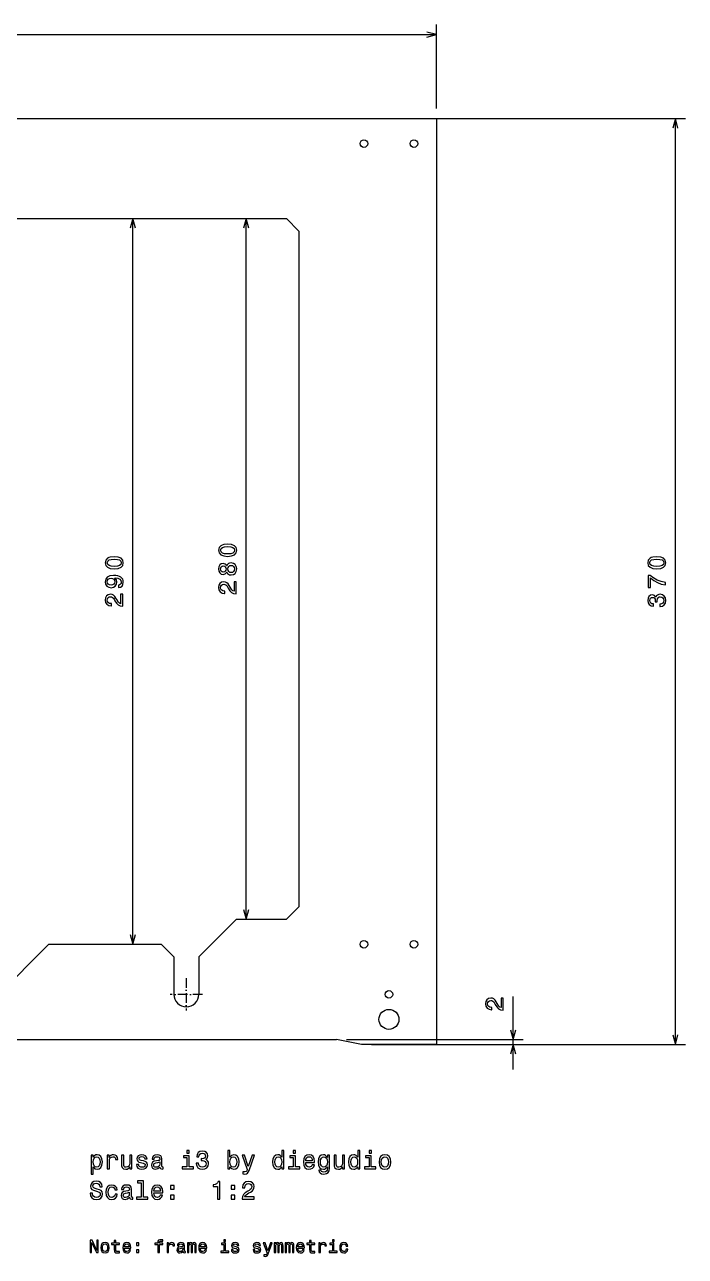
# Model space of a CAD drawing. Extents: x 84 to 352, y 14 to 263.
# Drawn here: x 219.9 to 352, y 13.6 to 259.8 of the extents above; entities that cross this region are included whole.
import ezdxf

# ---------------------------------------------------------------- set-up
doc = ezdxf.new("R2010")
doc.units = 0
doc.linetypes.add('DASHDOT', pattern=[18.5, 12, -3, 0.5, -3])
doc.layers.get('0').update_dxf_attribs({"linetype": 'CONTINUOUS'})

msp = doc.modelspace()

# ---------------------------------------------------------------- linework, layer by layer
at = {"color": 7, "ltscale": 0.419198}
msp.add_line((302.25, 243), (302.25, 259.767914), dxfattribs=at)
at = {"color": 7}
for p, q in [((117.75, 257.767914), (302.25, 257.767914)), ((210, 241), (302.25, 241)), ((289.25, 241), (352.00885, 241)), ((302.25, 241), (302.25, 56)), ((350.00885, 56), (350.00885, 241)), ((210, 221), (272.250061, 221)), ((241.553314, 75.999962), (241.553314, 221)), ((264.213776, 80.999954), (264.213776, 221)), ((274.750061, 218.5), (274.750061, 83.499954)), ((224.75, 75.999962), (247.250107, 75.999962)), ((210, 56.999996), (282.25, 56.999996)), ((284.25, 56.999996), (319.588287, 56.999996)), ((289.25, 56), (352.00885, 56))]:
    msp.add_line(p, q, dxfattribs=at)
at = {"color": 7, "ltscale": 0.420083}
for p, q in [((226.75, 221), (243.553314, 221)), ((226.75, 75.999962), (243.553314, 75.999962))]:
    msp.add_line(p, q, dxfattribs=at)
at = {"color": 7, "ltscale": 0.088388}
for p, q in [((274.750061, 218.5), (272.250061, 221)), ((272.250061, 80.999954), (274.750061, 83.499954)), ((249.750107, 73.499962), (247.250107, 75.999962))]:
    msp.add_line(p, q, dxfattribs=at)
at = {"color": 7, "ltscale": 0.265165}
msp.add_line((262.250092, 80.999954), (254.750092, 73.499954), dxfattribs=at)
at = {"color": 7, "ltscale": 0.249999}
msp.add_line((262.250092, 80.999954), (272.250061, 80.999954), dxfattribs=at)
at = {"color": 7, "ltscale": 0.441941}
msp.add_line((224.75, 75.999962), (212.250031, 63.499985), dxfattribs=at)
at = {"color": 7, "ltscale": 0.1875}
msp.add_line((249.750107, 73.499962), (249.750107, 65.999977), dxfattribs=at)
at = {"color": 7, "ltscale": 0.187499}
msp.add_line((254.750092, 73.499954), (254.750092, 65.999977), dxfattribs=at)
at = {"color": 7, "linetype": 'DASHDOT', "ltscale": 0.1625}
for p, q in [((252.250107, 69.249969), (252.250107, 62.749985)), ((255.500092, 65.999977), (249.000107, 65.999977))]:
    msp.add_line(p, q, dxfattribs=at)
at = {"color": 7, "ltscale": 0.364954}
msp.add_line((317.588287, 51), (317.588287, 65.59816), dxfattribs=at)
at = {"color": 7, "ltscale": 0.127475}
msp.add_line((287.25, 56), (282.25, 56.999996), dxfattribs=at)
at = {"color": 7, "ltscale": 0.375}
msp.add_line((302.25, 56), (287.25, 56), dxfattribs=at)
at = {"color": 7, "ltscale": 0.383457}
msp.add_line((304.25, 56), (319.588287, 56), dxfattribs=at)
at = {"color": 7}
for points in [[(300.318146, 257.250275), (302.25, 257.767914), (300.318146, 258.285553)], [(350.526489, 239.068146), (350.00885, 241), (349.491211, 239.068146)], [(242.070953, 219.068146), (241.553314, 221), (241.035675, 219.068146)], [(264.731415, 219.068146), (264.213776, 221), (263.696136, 219.068146)], [(263.696136, 82.931801), (264.213776, 80.999954), (264.731415, 82.931801)], [(241.035675, 77.931808), (241.553314, 75.999962), (242.070953, 77.931808)], [(317.070648, 58.93185), (317.588287, 56.999996), (318.105927, 58.93185)], [(349.491211, 57.93185), (350.00885, 56), (350.526489, 57.93185)], [(318.105927, 54.06815), (317.588287, 56), (317.070648, 54.06815)]]:
    msp.add_lwpolyline(points, dxfattribs=at)
for points in [[(260.50412, 153.520584), (261.295898, 153.596222), (261.860748, 153.833252), (262.203674, 154.211502), (262.314636, 154.735992), (262.203674, 155.255447), (261.860748, 155.633698), (261.295898, 155.865692), (260.50412, 155.946381), (259.717377, 155.865692), (259.404694, 155.769867), (259.147491, 155.633698), (258.804565, 155.255447), (258.688538, 154.735992), (258.804565, 154.211502), (259.152527, 153.833252), (259.717377, 153.596222)], [(260.50412, 154.00473), (259.89389, 154.045074), (259.455139, 154.171158), (259.197937, 154.398102), (259.107147, 154.735992), (259.197937, 155.068848), (259.455139, 155.295807), (259.89389, 155.421875), (260.50412, 155.462219), (261.119385, 155.421875), (261.558167, 155.295807), (261.815369, 155.068848), (261.901093, 154.735992), (261.815369, 154.398102), (261.558167, 154.171158), (261.119385, 154.045074)], [(237.843658, 151.020584), (238.635437, 151.096222), (239.200287, 151.333252), (239.543228, 151.711502), (239.654175, 152.235992), (239.543228, 152.755447), (239.200287, 153.133698), (238.635437, 153.365692), (237.843658, 153.446381), (237.056915, 153.365692), (236.744232, 153.269867), (236.48703, 153.133698), (236.144089, 152.755447), (236.028107, 152.235992), (236.144089, 151.711502), (236.492065, 151.333252), (237.056915, 151.096222)], [(237.843658, 151.50473), (237.233429, 151.545074), (236.794678, 151.671158), (236.53746, 151.898102), (236.446686, 152.235992), (236.53746, 152.568848), (236.794678, 152.795807), (237.233429, 152.921875), (237.843658, 152.962219), (238.458923, 152.921875), (238.897705, 152.795807), (239.154907, 152.568848), (239.240631, 152.235992), (239.154907, 151.898102), (238.897705, 151.671158), (238.458923, 151.545074)], [(346.299194, 151.020599), (347.091003, 151.096252), (347.655823, 151.333282), (347.998779, 151.711517), (348.109711, 152.236023), (347.998779, 152.755463), (347.655823, 153.133713), (347.091003, 153.365707), (346.299194, 153.446396), (345.512451, 153.365707), (345.199768, 153.269882), (344.942566, 153.133713), (344.599609, 152.755463), (344.483643, 152.236023), (344.599609, 151.711517), (344.947632, 151.333282), (345.512451, 151.096252)], [(346.299194, 151.504761), (345.688965, 151.545105), (345.250183, 151.671173), (344.992981, 151.898132), (344.902222, 152.236023), (344.992981, 152.568878), (345.250183, 152.795822), (345.688965, 152.921906), (346.299194, 152.96225), (346.91449, 152.921906), (347.35321, 152.795822), (347.610413, 152.568878), (347.696167, 152.236023), (347.610413, 151.898132), (347.35321, 151.671173), (346.91449, 151.545105)], [(260.327606, 150.374619), (260.468811, 150.117401), (260.665527, 149.940887), (260.912628, 149.829956), (261.210175, 149.794647), (261.659027, 149.875336), (262.007019, 150.10733), (262.228912, 150.485565), (262.314636, 150.999969), (262.228912, 151.509338), (262.007019, 151.887573), (261.659027, 152.119568), (261.210175, 152.205307), (260.912628, 152.164963), (260.665527, 152.059052), (260.468811, 151.877502), (260.327606, 151.625336), (260.206573, 151.827057), (260.040161, 151.968277), (259.838409, 152.054016), (259.591309, 152.084259), (259.233215, 152.003571), (258.94577, 151.791763), (258.759155, 151.448822), (258.688538, 150.999969), (258.759155, 150.546082), (258.94577, 150.203156), (259.233215, 149.986298), (259.591309, 149.910645), (259.838409, 149.935852), (260.040161, 150.021591)], [(259.631653, 150.38974), (259.409729, 150.430084), (259.238281, 150.551117), (259.132385, 150.742767), (259.09201, 150.999969), (259.132385, 151.252136), (259.238281, 151.443787), (259.409729, 151.564819), (259.631653, 151.610199), (259.858582, 151.564819), (260.035095, 151.443787), (260.151093, 151.252136), (260.186401, 150.999969), (260.146057, 150.742767), (260.035095, 150.551117), (259.858582, 150.430084)], [(261.200073, 150.278793), (260.9328, 150.324188), (260.731079, 150.470428), (260.599945, 150.697388), (260.554565, 150.999969), (260.599945, 151.297516), (260.731079, 151.524475), (260.9328, 151.670715), (261.200073, 151.721161), (261.487549, 151.670715), (261.704407, 151.524475), (261.845642, 151.297516), (261.890991, 150.999969), (261.845642, 150.697388), (261.704407, 150.470428), (261.487549, 150.324188)], [(238.685883, 147.289612), (239.08429, 147.36525), (239.391937, 147.582108), (239.583572, 147.925049), (239.654175, 148.378937), (239.618866, 148.676483), (239.528107, 148.943787), (239.371765, 149.170715), (239.149857, 149.362366), (238.872467, 149.513672), (238.529541, 149.624619), (238.136169, 149.690186), (237.682281, 149.715393), (236.971191, 149.629669), (236.451721, 149.382538), (236.139038, 148.989166), (236.028107, 148.449554), (236.118866, 147.955307), (236.360962, 147.582108), (236.734146, 147.340027), (237.203171, 147.259338), (237.687317, 147.340027), (238.055481, 147.577057), (238.28746, 147.930084), (238.363113, 148.378937), (238.267288, 148.852997), (237.974792, 149.21106), (238.534576, 149.130371), (238.932999, 148.968994), (239.170029, 148.721878), (239.245667, 148.383972), (239.210373, 148.121735), (239.099426, 147.930084), (238.922913, 147.804016), (238.685883, 147.753571)], [(237.19812, 147.748535), (236.885437, 147.798965), (236.638336, 147.940186), (236.481995, 148.162079), (236.426514, 148.449554), (236.481995, 148.747101), (236.638336, 148.97403), (236.880402, 149.11525), (237.193085, 149.170715), (237.510803, 149.11525), (237.747833, 148.97403), (237.894089, 148.74205), (237.944519, 148.434418), (237.894089, 148.157043), (237.747833, 147.940186), (237.515854, 147.798965)], [(262.213776, 146.033401), (262.213776, 148.439026), (261.78006, 148.439026), (261.78006, 146.53772), (261.54303, 146.643646), (261.346344, 146.825195), (260.988281, 147.384979), (260.836975, 147.682541), (260.620117, 148.015396), (260.36795, 148.252426), (260.070404, 148.388596), (259.732513, 148.439026), (259.308899, 148.353287), (258.976013, 148.116257), (258.764221, 147.753143), (258.688538, 147.284119), (258.774292, 146.799973), (259.011322, 146.431824), (259.389587, 146.194794), (259.888855, 146.114105), (259.959473, 146.114105), (259.959473, 146.573029), (259.919128, 146.573029), (259.576172, 146.618408), (259.324005, 146.754578), (259.162628, 146.971436), (259.107147, 147.258911), (259.157593, 147.551422), (259.283661, 147.76828), (259.480347, 147.909485), (259.727478, 147.959915), (259.959473, 147.924622), (260.156128, 147.828796), (260.327606, 147.667419), (260.478912, 147.445511), (260.640289, 147.147949), (260.952972, 146.653717), (261.285828, 146.30574), (261.68927, 146.098969), (262.198639, 146.033401)], [(348.00885, 147.798981), (348.00885, 148.30835), (347.176697, 148.474792), (346.400055, 148.767288), (345.678894, 149.180832), (345.003082, 149.720459), (344.584503, 149.720459), (344.584503, 147.319885), (345.043427, 147.319885), (345.043427, 149.236313), (345.724274, 148.681549), (346.435364, 148.26297), (347.191833, 147.970459)], [(239.553314, 143.533401), (239.553314, 145.939026), (239.119598, 145.939026), (239.119598, 144.03772), (238.882568, 144.143646), (238.685883, 144.325195), (238.32782, 144.884979), (238.176514, 145.182541), (237.959656, 145.515396), (237.707489, 145.752426), (237.409943, 145.888596), (237.072052, 145.939026), (236.648407, 145.853287), (236.315552, 145.616257), (236.103745, 145.253143), (236.028107, 144.784119), (236.113831, 144.299973), (236.350861, 143.931824), (236.729095, 143.694794), (237.228394, 143.614105), (237.298981, 143.614105), (237.298981, 144.073029), (237.258636, 144.073029), (236.91571, 144.118408), (236.663544, 144.254578), (236.502167, 144.471436), (236.446686, 144.758911), (236.497116, 145.051422), (236.623199, 145.26828), (236.819885, 145.409485), (237.067001, 145.459915), (237.298981, 145.424622), (237.495667, 145.328796), (237.667145, 145.167419), (237.818451, 144.945511), (237.979828, 144.647949), (238.292511, 144.153717), (238.625366, 143.80574), (239.028809, 143.598969), (239.538177, 143.533401)], [(346.909424, 143.493073), (346.944733, 143.493073), (347.428894, 143.573776), (347.791992, 143.810806), (348.023987, 144.184006), (348.109711, 144.678238), (348.023987, 145.202728), (347.802063, 145.5961), (347.449036, 145.848267), (346.995178, 145.939056), (346.697632, 145.898712), (346.455536, 145.78775), (346.268921, 145.606201), (346.132751, 145.36412), (345.860413, 145.691925), (345.426697, 145.807922), (345.033325, 145.732269), (344.735779, 145.515411), (344.549194, 145.162384), (344.483643, 144.678238), (344.564331, 144.22435), (344.786224, 143.876373), (345.139252, 143.649414), (345.608276, 143.573776), (345.643555, 143.573776), (345.643555, 144.022614), (345.320801, 144.062958), (345.088806, 144.194092), (344.947632, 144.405914), (344.897156, 144.703461), (344.937531, 144.965698), (345.043427, 145.157349), (345.214905, 145.273346), (345.446899, 145.318726), (345.694031, 145.273346), (345.860413, 145.152313), (345.961304, 144.940491), (345.991577, 144.653015), (345.986511, 144.456329), (346.384949, 144.456329), (346.374847, 144.703461), (346.420227, 145.021179), (346.54126, 145.258209), (346.737976, 145.399414), (346.995178, 145.44986), (347.287659, 145.394379), (347.504517, 145.248123), (347.640686, 145.016144), (347.686096, 144.708496), (347.635651, 144.390778), (347.484375, 144.158783), (347.242279, 144.012543), (346.909424, 143.957062)], [(315.588287, 62.849598), (315.588287, 65.255219), (315.154572, 65.255219), (315.154572, 63.35392), (314.917542, 63.459831), (314.720856, 63.641388), (314.362793, 64.201187), (314.211487, 64.498734), (313.994629, 64.831589), (313.742462, 65.068619), (313.444916, 65.204788), (313.107025, 65.255219), (312.683411, 65.169487), (312.350525, 64.932449), (312.138733, 64.569336), (312.063049, 64.100319), (312.148804, 63.616169), (312.385834, 63.248013), (312.764099, 63.010983), (313.263367, 62.93029), (313.333984, 62.93029), (313.333984, 63.389225), (313.29364, 63.389225), (312.950684, 63.434612), (312.698517, 63.570782), (312.53714, 63.78764), (312.481659, 64.075104), (312.532104, 64.367615), (312.658173, 64.584473), (312.854858, 64.725677), (313.10199, 64.776115), (313.333984, 64.740807), (313.53064, 64.644989), (313.702118, 64.483604), (313.853424, 64.261703), (314.014801, 63.964153), (314.327484, 63.469917), (314.660339, 63.121933), (315.063782, 62.915161), (315.573151, 62.849598)], [(252.811966, 34.764408), (252.342941, 34.764408), (252.342941, 34.260086), (252.811966, 34.260086)], [(254.249283, 32.242794), (254.249283, 32.207493), (254.329971, 31.723343), (254.567001, 31.360229), (254.940201, 31.128242), (255.434433, 31.042507), (255.958939, 31.128242), (256.352295, 31.350143), (256.604462, 31.703171), (256.695251, 32.157059), (256.654907, 32.454613), (256.543945, 32.696686), (256.362396, 32.883286), (256.120331, 33.019451), (256.44812, 33.291786), (256.564117, 33.725506), (256.488464, 34.118877), (256.271606, 34.416428), (255.918594, 34.603027), (255.434433, 34.668587), (254.980545, 34.587894), (254.632568, 34.365993), (254.405624, 34.01297), (254.329971, 33.543949), (254.329971, 33.508644), (254.778824, 33.508644), (254.819168, 33.831413), (254.950287, 34.0634), (255.162109, 34.204613), (255.459656, 34.255043), (255.721909, 34.214699), (255.913544, 34.108788), (256.029541, 33.937321), (256.074921, 33.70533), (256.029541, 33.458214), (255.908508, 33.291786), (255.696686, 33.190922), (255.409225, 33.160664), (255.21254, 33.165707), (255.21254, 32.767292), (255.459656, 32.777378), (255.777374, 32.731987), (256.014404, 32.61095), (256.155609, 32.414265), (256.206055, 32.157059), (256.150574, 31.864553), (256.004333, 31.647694), (255.772339, 31.511528), (255.464691, 31.466139), (255.146973, 31.516571), (254.914993, 31.667868), (254.768738, 31.909943), (254.713257, 32.242794)], [(260.966858, 31.56196), (261.294678, 31.173632), (261.74353, 31.04755), (262.167145, 31.143372), (262.505035, 31.430836), (262.716858, 31.889769), (262.797546, 32.5), (262.716858, 33.110229), (262.5, 33.564121), (262.167145, 33.846542), (261.74353, 33.947407), (261.299713, 33.816284), (261.118164, 33.6549), (260.966858, 33.438042), (260.966858, 34.764408), (260.523041, 34.764408), (260.523041, 31.143372), (260.966858, 31.143372)], [(271.320618, 31.56196), (271.320618, 31.143372), (271.764404, 31.143372), (271.764404, 34.764408), (271.325653, 34.764408), (271.325653, 33.438042), (270.987762, 33.821327), (270.780975, 33.912102), (270.543945, 33.947407), (270.115265, 33.846542), (269.78241, 33.564121), (269.565552, 33.110229), (269.489899, 32.5), (269.565552, 31.889769), (269.78241, 31.430836), (270.115265, 31.143372), (270.543945, 31.04755), (270.780975, 31.082853), (270.992798, 31.173632)], [(274.064117, 34.764408), (273.595093, 34.764408), (273.595093, 34.260086), (274.064117, 34.260086)], [(286.500702, 31.56196), (286.500702, 31.143372), (286.944519, 31.143372), (286.944519, 34.764408), (286.505768, 34.764408), (286.505768, 33.438042), (286.167847, 33.821327), (285.96109, 33.912102), (285.72406, 33.947407), (285.29538, 33.846542), (284.962524, 33.564121), (284.745667, 33.110229), (284.670013, 32.5), (284.745667, 31.889769), (284.962524, 31.430836), (285.29538, 31.143372), (285.72406, 31.04755), (285.96109, 31.082853), (286.172913, 31.173632)], [(289.244232, 34.764408), (288.775208, 34.764408), (288.775208, 34.260086), (289.244232, 34.260086)], [(233.642654, 33.432999), (233.642654, 33.851585), (233.198853, 33.851585), (233.198853, 30.094379), (233.642654, 30.094379), (233.642654, 31.556917), (233.798996, 31.319885), (233.97551, 31.163544), (234.419312, 31.04755), (234.842941, 31.143372), (235.175797, 31.430836), (235.392654, 31.884726), (235.473343, 32.5), (235.392654, 33.110229), (235.175797, 33.564121), (234.842941, 33.846542), (234.419312, 33.947407), (234.177231, 33.917149), (233.970459, 33.821327), (233.793945, 33.659943)], [(234.343658, 31.445965), (234.046112, 31.511528), (233.829254, 31.713257), (233.693085, 32.041065), (233.64769, 32.5), (233.693085, 32.953892), (233.829254, 33.2817), (234.046112, 33.478386), (234.343658, 33.548992), (234.615997, 33.478386), (234.832855, 33.276657), (234.969025, 32.948849), (235.019455, 32.5), (234.969025, 32.046108), (234.832855, 31.713257), (234.615997, 31.511528)], [(236.426514, 31.143372), (236.870316, 31.143372), (236.870316, 32.691643), (236.91571, 33.064842), (237.05188, 33.33213), (237.273773, 33.493515), (237.57132, 33.548992), (237.793228, 33.513687), (237.959656, 33.412823), (238.060516, 33.241356), (238.095825, 33.009365), (238.544662, 33.009365), (238.484146, 33.417866), (238.317719, 33.710373), (238.040344, 33.886887), (237.662109, 33.947407), (237.404892, 33.907059), (237.182999, 33.806194), (236.986313, 33.634727), (236.829971, 33.402737), (236.829971, 33.851585), (236.426514, 33.851585)], [(241.384003, 33.851585), (240.940201, 33.851585), (240.940201, 32.288185), (240.889771, 31.925072), (240.743515, 31.662825), (240.516571, 31.50144), (240.219025, 31.451008), (239.981995, 31.491354), (239.830688, 31.612392), (239.744965, 31.819164), (239.724777, 32.111671), (239.724777, 33.851585), (239.280975, 33.851585), (239.280975, 32.071327), (239.296112, 31.713257), (239.391937, 31.415707), (239.684433, 31.143372), (240.153458, 31.04755), (240.405624, 31.082853), (240.622482, 31.173632), (240.809082, 31.329971), (240.960373, 31.556917), (240.960373, 31.143372), (241.384003, 31.143372)], [(243.658508, 32.721901), (243.229828, 32.822765), (242.912109, 32.938759), (242.806198, 33.175793), (242.836456, 33.34222), (242.942368, 33.463257), (243.113831, 33.538906), (243.360947, 33.569164), (243.597977, 33.538906), (243.784576, 33.448128), (243.905624, 33.311958), (243.956055, 33.130402), (244.389771, 33.130402), (244.389771, 33.140491), (244.314117, 33.4683), (244.107346, 33.725506), (243.784576, 33.886887), (243.360947, 33.947407), (242.932281, 33.886887), (242.619598, 33.720459), (242.422913, 33.473343), (242.362396, 33.160664), (242.407776, 32.85807), (242.548996, 32.646252), (242.780975, 32.494957), (243.118881, 32.38905), (243.613113, 32.268013), (243.91571, 32.14193), (243.996399, 32.041065), (244.026657, 31.889769), (243.981262, 31.703171), (243.860229, 31.56196), (243.663544, 31.471182), (243.401291, 31.440922), (243.123917, 31.471182), (242.922195, 31.577089), (242.786026, 31.748558), (242.730545, 31.98559), (242.30188, 31.98559), (242.372482, 31.582132), (242.579254, 31.289625), (242.907059, 31.113111), (243.360947, 31.04755), (243.835022, 31.113111), (244.182999, 31.289625), (244.394806, 31.572046), (244.470459, 31.940201), (244.414978, 32.257923), (244.258652, 32.474785), (244.001434, 32.615993)], [(246.976944, 31.496397), (246.976944, 31.481268), (247.002167, 31.309797), (247.077805, 31.188761), (247.395538, 31.092939), (247.642654, 31.133286), (247.642654, 31.476225), (247.536743, 31.461096), (247.395538, 31.526657), (247.370316, 31.728386), (247.370316, 33.130402), (247.309799, 33.488472), (247.133286, 33.740635), (246.825653, 33.89193), (246.391937, 33.947407), (245.968292, 33.886887), (245.655624, 33.715416), (245.458939, 33.448128), (245.393372, 33.0951), (245.393372, 33.064842), (245.791794, 33.064842), (245.827087, 33.276657), (245.938034, 33.427956), (246.119598, 33.51873), (246.376801, 33.554035), (246.623917, 33.52882), (246.80043, 33.453171), (246.906342, 33.322044), (246.94165, 33.140491), (246.921463, 32.928673), (246.840775, 32.822765), (246.639053, 32.772335), (246.260803, 32.731987), (245.827087, 32.641209), (245.519455, 32.479828), (245.337891, 32.227665), (245.282425, 31.854467), (245.332855, 31.521614), (245.489197, 31.274496), (245.741348, 31.118155), (246.08934, 31.062679), (246.55835, 31.168589)], [(246.926514, 32.091499), (246.865997, 31.82925), (246.704605, 31.627522), (246.46254, 31.496397), (246.164978, 31.451008), (245.973343, 31.476225), (245.837173, 31.556917), (245.751434, 31.698126), (245.726227, 31.894812), (245.746399, 32.071327), (245.827087, 32.197407), (246.149857, 32.338615), (246.55835, 32.399136), (246.926514, 32.520172)], [(252.796829, 31.516571), (252.796829, 33.760807), (251.657059, 33.760807), (251.657059, 33.382565), (252.353027, 33.382565), (252.353027, 31.516571), (251.445251, 31.516571), (251.445251, 31.143372), (253.714691, 31.143372), (253.714691, 31.516571)], [(262.343658, 32.5), (262.293213, 32.046108), (262.157074, 31.713257), (261.940186, 31.511528), (261.667877, 31.445965), (261.370331, 31.511528), (261.153442, 31.713257), (261.017303, 32.041065), (260.971893, 32.5), (261.017303, 32.953892), (261.153442, 33.2817), (261.370331, 33.478386), (261.667877, 33.548992), (261.940186, 33.478386), (262.157074, 33.276657), (262.293213, 32.948849)], [(265.404907, 33.851585), (264.628235, 31.622478), (263.866699, 33.851585), (263.382568, 33.851585), (264.411377, 30.992075), (264.320618, 30.739914), (264.179382, 30.568443), (263.942352, 30.512968), (263.533875, 30.5634), (263.533875, 30.134726), (263.962524, 30.094379), (264.270172, 30.134726), (264.48703, 30.260807), (264.643372, 30.477665), (264.779541, 30.795389), (265.878967, 33.851585)], [(270.619598, 33.548992), (270.912109, 33.478386), (271.134003, 33.2817), (271.265137, 32.953892), (271.315552, 32.5), (271.265137, 32.041065), (271.134003, 31.713257), (270.912109, 31.511528), (270.619598, 31.445965), (270.342224, 31.511528), (270.130402, 31.713257), (269.989197, 32.046108), (269.943787, 32.5), (269.989197, 32.948849), (270.130402, 33.276657), (270.342224, 33.478386)], [(274.048981, 31.516571), (274.048981, 33.760807), (272.90921, 33.760807), (272.90921, 33.382565), (273.605194, 33.382565), (273.605194, 31.516571), (272.697388, 31.516571), (272.697388, 31.143372), (274.966858, 31.143372), (274.966858, 31.516571)], [(276.116699, 32.368877), (277.891937, 32.368877), (277.896973, 32.575649), (277.816284, 33.155621), (277.59436, 33.589336), (277.241333, 33.851585), (276.772339, 33.947407), (276.313385, 33.846542), (275.960358, 33.564121), (275.733429, 33.105186), (275.65274, 32.5), (275.728394, 31.879683), (275.955322, 31.425793), (276.303314, 31.143372), (276.757202, 31.04755), (277.150574, 31.113111), (277.473328, 31.284582), (277.710358, 31.556917), (277.846527, 31.920029), (277.407776, 31.920029), (277.316986, 31.7183), (277.185883, 31.567003), (276.812683, 31.445965), (276.525208, 31.50144), (276.30835, 31.677954), (276.167145, 31.965418), (276.116699, 32.353745)], [(276.116699, 32.742073), (276.17218, 33.090057), (276.30835, 33.347263), (276.515137, 33.503601), (276.787476, 33.559078), (277.054749, 33.503601), (277.261536, 33.347263), (277.387604, 33.090057), (277.432983, 32.742073)], [(280.872467, 31.264408), (280.872467, 33.851585), (280.448853, 33.851585), (280.448853, 33.412823), (280.100861, 33.811237), (279.889038, 33.912102), (279.652008, 33.947407), (279.223328, 33.846542), (278.890472, 33.564121), (278.673615, 33.110229), (278.597961, 32.5), (278.673615, 31.884726), (278.890472, 31.430836), (279.223328, 31.143372), (279.652008, 31.04755), (279.894073, 31.082853), (280.095825, 31.173632), (280.448853, 31.556917), (280.448853, 31.173632), (280.408508, 30.871037), (280.297546, 30.654179), (280.085724, 30.528097), (279.768005, 30.482708), (279.490631, 30.512968), (279.293945, 30.588617), (279.177948, 30.71974), (279.142639, 30.896254), (278.713959, 30.896254), (278.713959, 30.87608), (278.779541, 30.553314), (278.981262, 30.311239), (279.304016, 30.1549), (279.742798, 30.099422), (280.267273, 30.175072), (280.615265, 30.386887), (280.811951, 30.755043)], [(279.056915, 32.5), (279.102295, 32.948849), (279.238464, 33.2817), (279.450287, 33.478386), (279.732697, 33.548992), (280.030243, 33.478386), (280.252167, 33.2817), (280.388336, 32.948849), (280.438751, 32.5), (280.388336, 32.041065), (280.252167, 31.713257), (280.030243, 31.511528), (279.732697, 31.445965), (279.450287, 31.511528), (279.238464, 31.713257), (279.102295, 32.046108)], [(283.888306, 33.851585), (283.444519, 33.851585), (283.444519, 32.288185), (283.394073, 31.925072), (283.247833, 31.662825), (283.020874, 31.50144), (282.723328, 31.451008), (282.486298, 31.491354), (282.335022, 31.612392), (282.249268, 31.819164), (282.229095, 32.111671), (282.229095, 33.851585), (281.785309, 33.851585), (281.785309, 32.071327), (281.800415, 31.713257), (281.89624, 31.415707), (282.188751, 31.143372), (282.657776, 31.04755), (282.909943, 31.082853), (283.126801, 31.173632), (283.313385, 31.329971), (283.464691, 31.556917), (283.464691, 31.143372), (283.888306, 31.143372)], [(285.799713, 33.548992), (286.092224, 33.478386), (286.314117, 33.2817), (286.445251, 32.953892), (286.495667, 32.5), (286.445251, 32.041065), (286.314117, 31.713257), (286.092224, 31.511528), (285.799713, 31.445965), (285.522339, 31.511528), (285.310516, 31.713257), (285.169312, 32.046108), (285.123901, 32.5), (285.169312, 32.948849), (285.310516, 33.276657), (285.522339, 33.478386)], [(289.229095, 31.516571), (289.229095, 33.760807), (288.089325, 33.760807), (288.089325, 33.382565), (288.785278, 33.382565), (288.785278, 31.516571), (287.877502, 31.516571), (287.877502, 31.143372), (290.146973, 31.143372), (290.146973, 31.516571)], [(290.777374, 32.494957), (290.858063, 31.879683), (291.090057, 31.425793), (291.458191, 31.143372), (291.952454, 31.04755), (292.44165, 31.143372), (292.809784, 31.42075), (293.041779, 31.87464), (293.127502, 32.494957), (293.041779, 33.110229), (292.809784, 33.569164), (292.44165, 33.846542), (291.952454, 33.947407), (291.458191, 33.846542), (291.090057, 33.564121), (290.858063, 33.110229)], [(291.231262, 32.5), (291.276642, 32.953892), (291.417847, 33.2817), (291.644806, 33.483429), (291.952454, 33.554035), (292.255035, 33.483429), (292.481995, 33.286743), (292.623199, 32.953892), (292.673615, 32.5), (292.623199, 32.041065), (292.481995, 31.708214), (292.255035, 31.506483), (291.952454, 31.440922), (291.644806, 31.506483), (291.417847, 31.708214), (291.276642, 32.041065)], [(233.471176, 26.251442), (233.012253, 26.251442), (233.113113, 25.71686), (233.36528, 25.323488), (233.753601, 25.086456), (234.278091, 25.000721), (234.797546, 25.081413), (235.185883, 25.303314), (235.432999, 25.651297), (235.523773, 26.110231), (235.44812, 26.523775), (235.236313, 26.791067), (234.893372, 26.967579), (234.434433, 27.098703), (234.041061, 27.194525), (233.783859, 27.305477), (233.637604, 27.46686), (233.592224, 27.719021), (233.637604, 27.945967), (233.768738, 28.117435), (233.970459, 28.233429), (234.247833, 28.273775), (234.530258, 28.223343), (234.752167, 28.087177), (234.898422, 27.860231), (234.969025, 27.552593), (235.427948, 27.552593), (235.427948, 27.562681), (235.34726, 28.036743), (235.110229, 28.389771), (234.73703, 28.611671), (234.232712, 28.687321), (233.778824, 28.611671), (233.425797, 28.399857), (233.198853, 28.072046), (233.118149, 27.648415), (233.183716, 27.270174), (233.375366, 27.012968), (233.677948, 26.841499), (234.091492, 26.710375), (234.5, 26.594381), (234.807632, 26.483431), (234.994232, 26.322046), (235.059799, 26.059799), (234.999283, 25.792507), (234.842941, 25.590778), (234.605911, 25.464699), (234.298264, 25.424353), (233.955338, 25.479828), (233.693085, 25.641211), (233.526657, 25.90346)], [(237.984863, 26.907061), (238.42363, 26.907061), (238.332855, 27.31052), (238.115997, 27.628242), (237.778091, 27.824928), (237.33934, 27.900578), (236.855194, 27.799713), (236.48703, 27.517292), (236.255051, 27.058357), (236.174347, 26.443085), (236.25, 25.832853), (236.476944, 25.378963), (236.835022, 25.096542), (237.324203, 25.000721), (237.757919, 25.07637), (238.095825, 25.288185), (238.327805, 25.621038), (238.42868, 26.064842), (238.005051, 26.064842), (237.929398, 25.782421), (237.788177, 25.570606), (237.586456, 25.439482), (237.33934, 25.399136), (237.031708, 25.464699), (236.809799, 25.666428), (236.67363, 25.994236), (236.628235, 26.458214), (236.67363, 26.912104), (236.814835, 27.239914), (237.041794, 27.441643), (237.33934, 27.512249), (237.601578, 27.46686), (237.798279, 27.350864), (237.929398, 27.159222)], [(240.904907, 25.449568), (240.904907, 25.434439), (240.930115, 25.262968), (241.005768, 25.141932), (241.323486, 25.04611), (241.570602, 25.086456), (241.570602, 25.429396), (241.464691, 25.414267), (241.323486, 25.479828), (241.298279, 25.681557), (241.298279, 27.083574), (241.237747, 27.441643), (241.061234, 27.693804), (240.753601, 27.8451), (240.319885, 27.900578), (239.896255, 27.840057), (239.583572, 27.668589), (239.386887, 27.401297), (239.32132, 27.048271), (239.32132, 27.018013), (239.719742, 27.018013), (239.755051, 27.229828), (239.865997, 27.381124), (240.047546, 27.471903), (240.304749, 27.507206), (240.55188, 27.481989), (240.728394, 27.406342), (240.83429, 27.275217), (240.869598, 27.09366), (240.849426, 26.881845), (240.768738, 26.775938), (240.567001, 26.725506), (240.188766, 26.68516), (239.755051, 26.594381), (239.447403, 26.432999), (239.265854, 26.180836), (239.210373, 25.807638), (239.260803, 25.474785), (239.417145, 25.227667), (239.669312, 25.071325), (240.017288, 25.01585), (240.486313, 25.121759)], [(243.214691, 28.344381), (243.214691, 25.469742), (242.30188, 25.469742), (242.30188, 25.096542), (244.566284, 25.096542), (244.566284, 25.469742), (243.658508, 25.469742), (243.658508, 28.717579), (242.518738, 28.717579), (242.518738, 28.344381)], [(245.756485, 26.322046), (247.531708, 26.322046), (247.536743, 26.528818), (247.456055, 27.108789), (247.234146, 27.542507), (246.881119, 27.804756), (246.412109, 27.900578), (245.953171, 27.799713), (245.600143, 27.517292), (245.373199, 27.058357), (245.292511, 26.453171), (245.368164, 25.832853), (245.595108, 25.378963), (245.943085, 25.096542), (246.396973, 25.000721), (246.790344, 25.066282), (247.113113, 25.237753), (247.350143, 25.510088), (247.486313, 25.873199), (247.047546, 25.873199), (246.956772, 25.671471), (246.825653, 25.520174), (246.452454, 25.399136), (246.164978, 25.454611), (245.94812, 25.631124), (245.806915, 25.918589), (245.756485, 26.306917)], [(245.756485, 26.695246), (245.811966, 27.043228), (245.94812, 27.300432), (246.154907, 27.456772), (246.427231, 27.512249), (246.694519, 27.456772), (246.901291, 27.300432), (247.027374, 27.043228), (247.072769, 26.695246)], [(249.100143, 27.053314), (249.796112, 27.053314), (249.796112, 27.804756), (249.100143, 27.804756)], [(258.465424, 25.096542), (258.924347, 25.096542), (258.924347, 28.621758), (258.581421, 28.621758), (258.490631, 28.314121), (258.309082, 28.107349), (258.031708, 27.986313), (257.648407, 27.945967), (257.648407, 27.587896), (258.465424, 27.587896)], [(261.244232, 27.053314), (261.940186, 27.053314), (261.940186, 27.804756), (261.244232, 27.804756)], [(263.397705, 25.096542), (265.803314, 25.096542), (265.803314, 25.53026), (263.902008, 25.53026), (264.007935, 25.767292), (264.189484, 25.963978), (264.749268, 26.322046), (265.046814, 26.473343), (265.379669, 26.690203), (265.616699, 26.942364), (265.752869, 27.239914), (265.803314, 27.57781), (265.71759, 28.001442), (265.48053, 28.334295), (265.117432, 28.54611), (264.648407, 28.621758), (264.164276, 28.536024), (263.796112, 28.298992), (263.559082, 27.92075), (263.478394, 27.421471), (263.478394, 27.350864), (263.937317, 27.350864), (263.937317, 27.391211), (263.982697, 27.73415), (264.118866, 27.986313), (264.335724, 28.147696), (264.623199, 28.203171), (264.91571, 28.152739), (265.132568, 28.026657), (265.273773, 27.829971), (265.324219, 27.582853), (265.28891, 27.350864), (265.193085, 27.154179), (265.031708, 26.98271), (264.809784, 26.831413), (264.512238, 26.670029), (264.018005, 26.357349), (263.670044, 26.024496), (263.463257, 25.621038), (263.397705, 25.111671)], [(240.854462, 26.04467), (240.793945, 25.782421), (240.632568, 25.580692), (240.390488, 25.449568), (240.092941, 25.404179), (239.901291, 25.429396), (239.765137, 25.510088), (239.679398, 25.651297), (239.654175, 25.847982), (239.674347, 26.024496), (239.755051, 26.150578), (240.077805, 26.291788), (240.486313, 26.352306), (240.854462, 26.473343)], [(249.100143, 25.096542), (249.796112, 25.096542), (249.796112, 25.847982), (249.100143, 25.847982)], [(261.244232, 25.096542), (261.940186, 25.096542), (261.940186, 25.847982), (261.244232, 25.847982)], [(233.01297, 14.39049), (233.311966, 14.39049), (233.311966, 16.440201), (234.270172, 14.39049), (234.655624, 14.39049), (234.655624, 16.89049), (234.353027, 16.89049), (234.353027, 14.840777), (233.405624, 16.89049), (233.01297, 16.89049)], [(235.163544, 15.355907), (235.221176, 14.916426), (235.386887, 14.592218), (235.649857, 14.39049), (236.002884, 14.322045), (236.35231, 14.39049), (236.61528, 14.588616), (236.780975, 14.912824), (236.842224, 15.355907), (236.780975, 15.795389), (236.61528, 16.123199), (236.35231, 16.321325), (236.002884, 16.393372), (235.649857, 16.321325), (235.386887, 16.119596), (235.221176, 15.795389)], [(235.487747, 15.359509), (235.520172, 15.683718), (235.621033, 15.917867), (235.783142, 16.061958), (236.002884, 16.112392), (236.219025, 16.061958), (236.381119, 15.92147), (236.481995, 15.683718), (236.518005, 15.359509), (236.481995, 15.0317), (236.381119, 14.793948), (236.219025, 14.649856), (236.002884, 14.603025), (235.783142, 14.649856), (235.621033, 14.793948), (235.520172, 15.0317)], [(237.850861, 15.989913), (237.850861, 15.020893), (237.872482, 14.707493), (237.973343, 14.491354), (238.175079, 14.365273), (238.517288, 14.322045), (238.891937, 14.340057), (238.891937, 14.613832), (238.618149, 14.592218), (238.369598, 14.621037), (238.236313, 14.711095), (238.17868, 14.862391), (238.167862, 15.074927), (238.167862, 15.989913), (238.891937, 15.989913), (238.891937, 16.260086), (238.167862, 16.260086), (238.167862, 16.825647), (237.850861, 16.825647), (237.850861, 16.260086), (237.303314, 16.260086), (237.303314, 15.989913)], [(239.871765, 15.26585), (241.139771, 15.26585), (241.143372, 15.413545), (241.085739, 15.827809), (240.927231, 16.137608), (240.675079, 16.324928), (240.340057, 16.393372), (240.012253, 16.321325), (239.760086, 16.119596), (239.597977, 15.791786), (239.540344, 15.359509), (239.594376, 14.916426), (239.756485, 14.592218), (240.005051, 14.39049), (240.329254, 14.322045), (240.610229, 14.368876), (240.840775, 14.491354), (241.010086, 14.685879), (241.107346, 14.945245), (240.793945, 14.945245), (240.729111, 14.801152), (240.635452, 14.693083), (240.368881, 14.606627), (240.163544, 14.646254), (240.008652, 14.772334), (239.907776, 14.977665), (239.871765, 15.255043)], [(239.871765, 15.53242), (239.911377, 15.780979), (240.008652, 15.964697), (240.156342, 16.076368), (240.350861, 16.115993), (240.541794, 16.076368), (240.689484, 15.964697), (240.779541, 15.780979), (240.811966, 15.53242)], [(242.260086, 15.788184), (242.757202, 15.788184), (242.757202, 16.324928), (242.260086, 16.324928)], [(242.260086, 14.39049), (242.757202, 14.39049), (242.757202, 14.927233), (242.260086, 14.927233)], [(246.539627, 15.989913), (246.539627, 14.39049), (246.856628, 14.39049), (246.856628, 15.989913), (247.577087, 15.989913), (247.577087, 16.260086), (246.856628, 16.260086), (246.856628, 16.378962), (246.881851, 16.523054), (246.964691, 16.620317), (247.105194, 16.677954), (247.306915, 16.699568), (247.577087, 16.685158), (247.577087, 16.958933), (247.234863, 16.976944), (246.925079, 16.944525), (246.708939, 16.847261), (246.579254, 16.677954), (246.539627, 16.4366), (246.539627, 16.260086), (245.959656, 16.260086), (245.959656, 15.989913)], [(248.387604, 14.39049), (248.704605, 14.39049), (248.704605, 15.496397), (248.73703, 15.762968), (248.83429, 15.95389), (248.992798, 16.069164), (249.205338, 16.108789), (249.363831, 16.083572), (249.482712, 16.011528), (249.554749, 15.889049), (249.579971, 15.723343), (249.900574, 15.723343), (249.857346, 16.015129), (249.738464, 16.224064), (249.540344, 16.350143), (249.270172, 16.393372), (249.086456, 16.364553), (248.927948, 16.292507), (248.78746, 16.170029), (248.675797, 16.004322), (248.675797, 16.324928), (248.387604, 16.324928)], [(251.586456, 14.642651), (251.586456, 14.631844), (251.604462, 14.509366), (251.658508, 14.422911), (251.885452, 14.354466), (252.061966, 14.383285), (252.061966, 14.628242), (251.986313, 14.617435), (251.885452, 14.664265), (251.867432, 14.808357), (251.867432, 15.809798), (251.824203, 16.065561), (251.69812, 16.245676), (251.478394, 16.353746), (251.168594, 16.393372), (250.865997, 16.350143), (250.642654, 16.227665), (250.502167, 16.036743), (250.455338, 15.784582), (250.455338, 15.762968), (250.739914, 15.762968), (250.765137, 15.914265), (250.844376, 16.022333), (250.97406, 16.087175), (251.157776, 16.112392), (251.33429, 16.094379), (251.460373, 16.040346), (251.536026, 15.946686), (251.561234, 15.817002), (251.546829, 15.665706), (251.489197, 15.590057), (251.345093, 15.554034), (251.074921, 15.525216), (250.765137, 15.460374), (250.545395, 15.3451), (250.41571, 15.164986), (250.376083, 14.898415), (250.412109, 14.660663), (250.523773, 14.48415), (250.703888, 14.372478), (250.952454, 14.332852), (251.28746, 14.408501)], [(251.55043, 15.067723), (251.507202, 14.880404), (251.391937, 14.736311), (251.219025, 14.642651), (251.006485, 14.61023), (250.869598, 14.628242), (250.772339, 14.685879), (250.71109, 14.786743), (250.693085, 14.927233), (250.707489, 15.053314), (250.765137, 15.143372), (250.995682, 15.244236), (251.28746, 15.287463), (251.55043, 15.373919)], [(252.479828, 14.39049), (252.771606, 14.39049), (252.771606, 15.683718), (252.789627, 15.878242), (252.843658, 16.018732), (252.926514, 16.101585), (253.034576, 16.134005), (253.121033, 16.105186), (253.17868, 16.03314), (253.207489, 15.910663), (253.218292, 15.748559), (253.218292, 14.39049), (253.492081, 14.39049), (253.492081, 15.683718), (253.510086, 15.87464), (253.564117, 16.015129), (253.650574, 16.101585), (253.758652, 16.134005), (253.845108, 16.105186), (253.90274, 16.03314), (253.938766, 15.748559), (253.938766, 14.39049), (254.230545, 14.39049), (254.230545, 15.726945), (254.21254, 16.004322), (254.154907, 16.216858), (254.039627, 16.346542), (253.85231, 16.393372), (253.632568, 16.321325), (253.463257, 16.112392), (253.329971, 16.317722), (253.106628, 16.393372), (252.901306, 16.321325), (252.760803, 16.119596), (252.760803, 16.324928), (252.479828, 16.324928)], [(255.05188, 15.26585), (256.319885, 15.26585), (256.323486, 15.413545), (256.265839, 15.827809), (256.107361, 16.137608), (255.855194, 16.324928), (255.520172, 16.393372), (255.192368, 16.321325), (254.940201, 16.119596), (254.778107, 15.791786), (254.720459, 15.359509), (254.774506, 14.916426), (254.9366, 14.592218), (255.185165, 14.39049), (255.509369, 14.322045), (255.790344, 14.368876), (256.020905, 14.491354), (256.190216, 14.685879), (256.287476, 14.945245), (255.97406, 14.945245), (255.909225, 14.801152), (255.815567, 14.693083), (255.548996, 14.606627), (255.343658, 14.646254), (255.188766, 14.772334), (255.087891, 14.977665), (255.05188, 15.255043)], [(255.05188, 15.53242), (255.091492, 15.780979), (255.188766, 15.964697), (255.336456, 16.076368), (255.530975, 16.115993), (255.721909, 16.076368), (255.869598, 15.964697), (255.959656, 15.780979), (255.992081, 15.53242)], [(260.080688, 14.657061), (260.080688, 16.260086), (259.266571, 16.260086), (259.266571, 15.989913), (259.763702, 15.989913), (259.763702, 14.657061), (259.115265, 14.657061), (259.115265, 14.39049), (260.736328, 14.39049), (260.736328, 14.657061)], [(260.091492, 16.976944), (259.7565, 16.976944), (259.7565, 16.616714), (260.091492, 16.616714)], [(262.227661, 15.518011), (261.921478, 15.590057), (261.694519, 15.672911), (261.618866, 15.842218), (261.640503, 15.961095), (261.716156, 16.04755), (261.838623, 16.101585), (262.015137, 16.123199), (262.184448, 16.101585), (262.317719, 16.036743), (262.404175, 15.939481), (262.440216, 15.809798), (262.75, 15.809798), (262.75, 15.817002), (262.695984, 16.051153), (262.548279, 16.234871), (262.317719, 16.350143), (262.015137, 16.393372), (261.708923, 16.350143), (261.485596, 16.231268), (261.345093, 16.054754), (261.30188, 15.831411), (261.33429, 15.615273), (261.43515, 15.463977), (261.600861, 15.355907), (261.842224, 15.280259), (262.195251, 15.193804), (262.411377, 15.103746), (262.469025, 15.0317), (262.490631, 14.923631), (262.458221, 14.790345), (262.371765, 14.689481), (262.231262, 14.62464), (262.043945, 14.603025), (261.845825, 14.62464), (261.701721, 14.700288), (261.604462, 14.822766), (261.56485, 14.992075), (261.258636, 14.992075), (261.309082, 14.70389), (261.456787, 14.494956), (261.690918, 14.368876), (262.015137, 14.322045), (262.35376, 14.368876), (262.602295, 14.494956), (262.753601, 14.696686), (262.807648, 14.959654), (262.768005, 15.186599), (262.656342, 15.341498), (262.472626, 15.442363)], [(266.56485, 15.518011), (266.258667, 15.590057), (266.031708, 15.672911), (265.956055, 15.842218), (265.977661, 15.961095), (266.053314, 16.04755), (266.175781, 16.101585), (266.352295, 16.123199), (266.521606, 16.101585), (266.654907, 16.036743), (266.741364, 15.939481), (266.777374, 15.809798), (267.087189, 15.809798), (267.087189, 15.817002), (267.033142, 16.051153), (266.885437, 16.234871), (266.654907, 16.350143), (266.352295, 16.393372), (266.046112, 16.350143), (265.822784, 16.231268), (265.682281, 16.054754), (265.639038, 15.831411), (265.671478, 15.615273), (265.772339, 15.463977), (265.938049, 15.355907), (266.179413, 15.280259), (266.53241, 15.193804), (266.748566, 15.103746), (266.806213, 15.0317), (266.82782, 14.923631), (266.79541, 14.790345), (266.708923, 14.689481), (266.568451, 14.62464), (266.381134, 14.603025), (266.183014, 14.62464), (266.03891, 14.700288), (265.94165, 14.822766), (265.902039, 14.992075), (265.595825, 14.992075), (265.646271, 14.70389), (265.793945, 14.494956), (266.028107, 14.368876), (266.352295, 14.322045), (266.690918, 14.368876), (266.939484, 14.494956), (267.09079, 14.696686), (267.144806, 14.959654), (267.105194, 15.186599), (266.99353, 15.341498), (266.809814, 15.442363)], [(269.086456, 16.324928), (268.531708, 14.732709), (267.987762, 16.324928), (267.641937, 16.324928), (268.376801, 14.28242), (268.311951, 14.102305), (268.21109, 13.979827), (268.041779, 13.940202), (267.75, 13.976225), (267.75, 13.670029), (268.056213, 13.641211), (268.27594, 13.670029), (268.430847, 13.760086), (268.542511, 13.914986), (268.639771, 14.141931), (269.425079, 16.324928)], [(269.828522, 14.39049), (270.120331, 14.39049), (270.120331, 15.683718), (270.138336, 15.878242), (270.192383, 16.018732), (270.275208, 16.101585), (270.383301, 16.134005), (270.469727, 16.105186), (270.527374, 16.03314), (270.556213, 15.910663), (270.567017, 15.748559), (270.567017, 14.39049), (270.84079, 14.39049), (270.84079, 15.683718), (270.858795, 15.87464), (270.912842, 16.015129), (270.999268, 16.101585), (271.107361, 16.134005), (271.193817, 16.105186), (271.251434, 16.03314), (271.287476, 15.748559), (271.287476, 14.39049), (271.579254, 14.39049), (271.579254, 15.726945), (271.561249, 16.004322), (271.503601, 16.216858), (271.388336, 16.346542), (271.201019, 16.393372), (270.981262, 16.321325), (270.811951, 16.112392), (270.67868, 16.317722), (270.455322, 16.393372), (270.25, 16.321325), (270.109497, 16.119596), (270.109497, 16.324928), (269.828522, 16.324928)], [(271.997131, 14.39049), (272.28891, 14.39049), (272.28891, 15.683718), (272.306915, 15.878242), (272.360962, 16.018732), (272.443817, 16.101585), (272.55188, 16.134005), (272.638336, 16.105186), (272.695984, 16.03314), (272.724792, 15.910663), (272.735596, 15.748559), (272.735596, 14.39049), (273.009369, 14.39049), (273.009369, 15.683718), (273.027374, 15.87464), (273.081421, 16.015129), (273.167877, 16.101585), (273.27594, 16.134005), (273.362396, 16.105186), (273.420044, 16.03314), (273.456055, 15.748559), (273.456055, 14.39049), (273.747833, 14.39049), (273.747833, 15.726945), (273.729828, 16.004322), (273.67218, 16.216858), (273.556915, 16.346542), (273.369598, 16.393372), (273.149841, 16.321325), (272.98056, 16.112392), (272.84726, 16.317722), (272.623932, 16.393372), (272.418579, 16.321325), (272.278107, 16.119596), (272.278107, 16.324928), (271.997131, 16.324928)], [(274.569153, 15.26585), (275.837189, 15.26585), (275.84079, 15.413545), (275.783142, 15.827809), (275.624634, 16.137608), (275.372467, 16.324928), (275.037476, 16.393372), (274.709656, 16.321325), (274.457489, 16.119596), (274.29538, 15.791786), (274.237762, 15.359509), (274.291779, 14.916426), (274.453888, 14.592218), (274.702454, 14.39049), (275.026672, 14.322045), (275.307648, 14.368876), (275.538177, 14.491354), (275.707489, 14.685879), (275.804749, 14.945245), (275.491364, 14.945245), (275.426514, 14.801152), (275.332855, 14.693083), (275.066284, 14.606627), (274.860962, 14.646254), (274.706055, 14.772334), (274.605194, 14.977665), (274.569153, 15.255043)], [(274.569153, 15.53242), (274.608795, 15.780979), (274.706055, 15.964697), (274.85376, 16.076368), (275.048279, 16.115993), (275.239197, 16.076368), (275.386902, 15.964697), (275.476959, 15.780979), (275.509369, 15.53242)], [(276.885437, 15.989913), (276.885437, 15.020893), (276.907043, 14.707493), (277.007935, 14.491354), (277.209656, 14.365273), (277.55188, 14.322045), (277.926514, 14.340057), (277.926514, 14.613832), (277.65274, 14.592218), (277.404175, 14.621037), (277.270905, 14.711095), (277.213257, 14.862391), (277.202454, 15.074927), (277.202454, 15.989913), (277.926514, 15.989913), (277.926514, 16.260086), (277.202454, 16.260086), (277.202454, 16.825647), (276.885437, 16.825647), (276.885437, 16.260086), (276.337891, 16.260086), (276.337891, 15.989913)], [(278.747833, 14.39049), (279.06485, 14.39049), (279.06485, 15.496397), (279.09726, 15.762968), (279.194519, 15.95389), (279.353027, 16.069164), (279.565552, 16.108789), (279.72406, 16.083572), (279.842926, 16.011528), (279.914978, 15.889049), (279.940186, 15.723343), (280.260803, 15.723343), (280.21759, 16.015129), (280.098694, 16.224064), (279.900574, 16.350143), (279.630402, 16.393372), (279.446686, 16.364553), (279.288177, 16.292507), (279.147705, 16.170029), (279.036011, 16.004322), (279.036011, 16.324928), (278.747833, 16.324928)], [(281.766571, 14.657061), (281.766571, 16.260086), (280.952454, 16.260086), (280.952454, 15.989913), (281.449554, 15.989913), (281.449554, 14.657061), (280.801147, 14.657061), (280.801147, 14.39049), (282.42218, 14.39049), (282.42218, 14.657061)], [(281.777374, 16.976944), (281.442352, 16.976944), (281.442352, 16.616714), (281.777374, 16.616714)], [(284.19812, 15.683718), (284.511536, 15.683718), (284.446686, 15.971902), (284.291779, 16.198847), (284.050415, 16.339336), (283.73703, 16.393372), (283.391205, 16.321325), (283.128235, 16.119596), (282.962524, 15.791786), (282.904907, 15.352305), (282.958923, 14.916426), (283.121033, 14.592218), (283.376801, 14.39049), (283.726227, 14.322045), (284.036011, 14.376081), (284.277374, 14.527377), (284.443085, 14.765129), (284.515137, 15.082132), (284.212524, 15.082132), (284.158508, 14.880404), (284.057617, 14.729106), (283.913544, 14.635447), (283.73703, 14.606627), (283.517273, 14.653458), (283.358795, 14.79755), (283.261536, 15.0317), (283.229095, 15.363112), (283.261536, 15.68732), (283.362396, 15.92147), (283.524475, 16.065561), (283.73703, 16.115993), (283.924347, 16.083572), (284.06485, 16.000721), (284.158508, 15.863832)]]:
    msp.add_lwpolyline(points, close=True, dxfattribs=at)
for centre, radius in [((287.750092, 236), 0.750088), ((297.75, 236), 0.75), ((287.75, 75.999962), 0.75), ((297.75, 75.999962), 0.75), ((292.75, 65.999977), 0.75), ((292.75, 61.000042), 2)]:
    msp.add_circle(centre, radius, dxfattribs=at)
msp.add_arc((252.250107, 65.999977), 2.499995, 180.000005, 360, dxfattribs=at)

doc.saveas('drawing.dxf')
